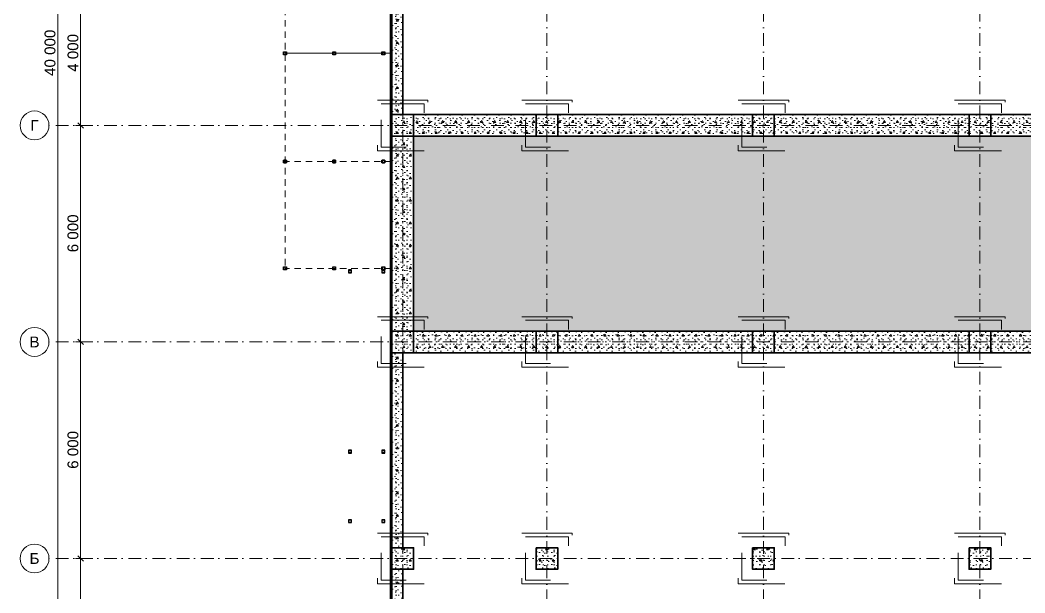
# Model space of a CAD drawing. Header units: millimetres. Extents: x -10605 to 101260, y -15987 to 46355.
# Drawn here: x -10605 to 17248, y 5047 to 20918 of the extents above; entities that cross this region are included whole.
import ezdxf
from ezdxf.enums import TextEntityAlignment as Align

# ---------------------------------------------------------------- set-up
doc = ezdxf.new("R2010")
doc.units = ezdxf.units.MM
doc.header["$MEASUREMENT"] = 0
for name, pattern in [('Dashed', [2903.22, 1451.61, -1451.61]), ('Dot & Dashed', [670.277762, 352.777767, -176.388884, 0, -141.111112]), ('thk_line_type', [315, 180, -135])]:
    doc.linetypes.add(name, pattern=pattern)
for name, color, linetype, lineweight in [('0_Ном._пера__200', 7, 'Continuous', 0), ('Металлический каркас здания_Ном._пера__100', 7, 'Continuous', 9), ('Металлический каркас здания_Ном._пера__91', 255, 'Continuous', 0), ('Металлический каркас здания_Ном._пера__98', 7, 'Continuous', 25), ('Оси_Ном._пера__200', 7, 'Continuous', 0), ('Оси_Ном._пера__97', 7, 'Continuous', 35), ('Оси_Ном._пера__99', 7, 'Continuous', 15), ('Паспорта Зон Archicad_Ном._пера__100', 7, 'Continuous', 9), ('Стены _Ном._пера__200', 7, 'Continuous', 0), ('Стены _Ном._пера__97', 7, 'Continuous', 35), ('Стены _Ном._пера__99', 7, 'Continuous', 15)]:
    doc.layers.add(name, color=color, linetype=linetype, lineweight=lineweight)
for name, color, linetype in [('Зоны', 7, 'Continuous'), ('Металлический каркас здания', 7, 'Continuous'), ('Оси', 7, 'Continuous'), ('Стены', 7, 'Continuous')]:
    doc.layers.add(name, color=color, linetype=linetype)
doc.layers.add('Зоны_Ном._пера__94', color=7, linetype='Continuous', lineweight=5, true_color=0xc29f9f9f)
doc.layers.add('Стены _Ном._пера__2', color=7, linetype='Continuous', lineweight=0, true_color=0xc2747474)
doc.styles.add('РЎР“Р•РќР•Р\xa0РР\xa0_РЎРўРР›Р¬_1', font='arial.ttf')
doc.dimstyles.new('СГЕНЕРИР_СТИЛЬ__2', dxfattribs={"dimtxt": 300, "dimasz": 142.5, "dimexe": 0.18, "dimexo": 0.0625, "dimgap": 0.09, "dimtad": 1, "dimdec": 4, "dimzin": 0, "dimdsep": 46, "dimtxsty": 'РЎР“Р•РќР•Р\xa0РР\xa0_РЎРўРР›Р¬_1', "dimblk": 'ARROWHEAD_6', "dimblk1": 'ARROWHEAD_6', "dimblk2": 'ARROWHEAD_6', "dimcen": 0.09, "dimse1": 1, "dimse2": 1, "dimadec": 0, "dimazin": 0, "dimtfac": 1, "dimtdec": 4, "dimtmove": 0, "dimatfit": 3, "dimfxl": 1, "dimtolj": 1, "dimtzin": 0, "dimarcsym": 0})
pattern_1 = [(0, (0, 0), (0, 623.538), [60, -300]), (0, (180, 311.8), (0, 623.538), [60, -300]), (60, (0, 0), (-540, 311.769), [60, -300]), (60, (360, 0), (-540, 311.769), [60, -300]), (120, (60, 0), (540, 311.769), [60, -300]), (120, (420, 0), (540, 311.769), [60, -300]), (0, (0, 60), (0, 120), [0, -120, 0, -180]), (45, (60, 60), (-84.8528, 84.8528), [0, -90, 0, -150])]

# ---------------------------------------------------------------- blocks, each defined once
blk = doc.blocks.new('Колонна SHS ГК 27')
at = {"layer": 'Металлический каркас здания_Ном._пера__98', "linetype": 'Continuous', "lineweight": 0, "true_color": 0xffffff}
h = blk.add_hatch(dxfattribs=at)
h.set_pattern_fill('Barabбs_tйglakц_бllу', style=0, pattern_type=2)
h.set_pattern_definition([(90, (0, 0), (-60, 0), [])])
h.paths.add_polyline_path([(-40, -40), (40, -40), (40, 40), (-40, 40)])
h.paths.add_polyline_path([(-33.7, -33.7), (-33.7, 33.7), (33.7, 33.7), (33.7, -33.7)], flags=0)
at = {"layer": 'Металлический каркас здания_Ном._пера__98', "color": 7, "linetype": 'Continuous', "lineweight": 25}
for p, q in [((40, 40), (-40, 40)), ((-40, 40), (-40, -40)), ((-33.7, -33.7), (-33.7, 33.7)), ((-33.7, 33.7), (33.7, 33.7)), ((33.7, 33.7), (33.7, -33.7)), ((40, -40), (40, 40)), ((-40, -40), (40, -40)), ((33.7, -33.7), (-33.7, -33.7))]:
    blk.add_line(p, q, dxfattribs=at)
blk = doc.blocks.new('Перекрытие_1', base_point=(-300, 11700))
at = {"layer": '0_Ном._пера__200', "color": 7, "linetype": 'Continuous', "lineweight": 0, "flags": 128}
blk.add_lwpolyline([(-300, 11700), (-300, 18300), (98300, 18300), (98300, 11700), (52300, 11700), (52300, 5700), (45700, 5700), (45700, 11700)], close=True, dxfattribs=at)
blk = doc.blocks.new('Перекрытие_3', base_point=(-700, 12700))
at = {"layer": 'Стены _Ном._пера__200', "color": 7, "linetype": 'Dashed', "lineweight": 0, "flags": 128}
blk.add_lwpolyline([(-700, 12700), (700, 12700), (700, 11300), (-700, 11300)], close=True, dxfattribs=at)
blk = doc.blocks.new('Перекрытие_4', base_point=(-600, 12600))
at = {"layer": 'Стены _Ном._пера__200', "color": 7, "linetype": 'Dashed', "lineweight": 0, "flags": 128}
blk.add_lwpolyline([(-600, 12600), (600, 12600), (600, 11400), (-600, 11400)], close=True, dxfattribs=at)
blk = doc.blocks.new('Перекрытие_5', base_point=(3300, 12700))
at = {"layer": 'Стены _Ном._пера__200', "color": 7, "linetype": 'Dashed', "lineweight": 0, "flags": 128}
blk.add_lwpolyline([(3300, 12700), (4700, 12700), (4700, 11300), (3300, 11300)], close=True, dxfattribs=at)
blk = doc.blocks.new('Перекрытие_6', base_point=(3400, 12600))
at = {"layer": 'Стены _Ном._пера__200', "color": 7, "linetype": 'Dashed', "lineweight": 0, "flags": 128}
blk.add_lwpolyline([(3400, 12600), (4600, 12600), (4600, 11400), (3400, 11400)], close=True, dxfattribs=at)
blk = doc.blocks.new('Перекрытие_35', base_point=(15300, 12700))
at = {"layer": 'Стены _Ном._пера__200', "color": 7, "linetype": 'Dashed', "lineweight": 0, "flags": 128}
blk.add_lwpolyline([(15300, 12700), (16700, 12700), (16700, 11300), (15300, 11300)], close=True, dxfattribs=at)
blk = doc.blocks.new('Перекрытие_36', base_point=(15400, 12600))
at = {"layer": 'Стены _Ном._пера__200', "color": 7, "linetype": 'Dashed', "lineweight": 0, "flags": 128}
blk.add_lwpolyline([(15400, 12600), (16600, 12600), (16600, 11400), (15400, 11400)], close=True, dxfattribs=at)
blk = doc.blocks.new('Перекрытие_37', base_point=(9300, 12700))
at = {"layer": 'Стены _Ном._пера__200', "color": 7, "linetype": 'Dashed', "lineweight": 0, "flags": 128}
blk.add_lwpolyline([(9300, 12700), (10700, 12700), (10700, 11300), (9300, 11300)], close=True, dxfattribs=at)
blk = doc.blocks.new('Перекрытие_38', base_point=(9400, 12600))
at = {"layer": 'Стены _Ном._пера__200', "color": 7, "linetype": 'Dashed', "lineweight": 0, "flags": 128}
blk.add_lwpolyline([(9400, 12600), (10600, 12600), (10600, 11400), (9400, 11400)], close=True, dxfattribs=at)
blk = doc.blocks.new('Перекрытие_39', base_point=(-700, 6700))
at = {"layer": 'Стены _Ном._пера__200', "color": 7, "linetype": 'Dashed', "lineweight": 0, "flags": 128}
blk.add_lwpolyline([(-700, 6700), (700, 6700), (700, 5300), (-700, 5300)], close=True, dxfattribs=at)
blk = doc.blocks.new('Перекрытие_40', base_point=(-600, 6600))
at = {"layer": 'Стены _Ном._пера__200', "color": 7, "linetype": 'Dashed', "lineweight": 0, "flags": 128}
blk.add_lwpolyline([(-600, 6600), (600, 6600), (600, 5400), (-600, 5400)], close=True, dxfattribs=at)
blk = doc.blocks.new('Перекрытие_41', base_point=(3300, 6700))
at = {"layer": 'Стены _Ном._пера__200', "color": 7, "linetype": 'Dashed', "lineweight": 0, "flags": 128}
blk.add_lwpolyline([(3300, 6700), (4700, 6700), (4700, 5300), (3300, 5300)], close=True, dxfattribs=at)
blk = doc.blocks.new('Перекрытие_42', base_point=(3400, 6600))
at = {"layer": 'Стены _Ном._пера__200', "color": 7, "linetype": 'Dashed', "lineweight": 0, "flags": 128}
blk.add_lwpolyline([(3400, 6600), (4600, 6600), (4600, 5400), (3400, 5400)], close=True, dxfattribs=at)
blk = doc.blocks.new('Перекрытие_71', base_point=(15300, 6700))
at = {"layer": 'Стены _Ном._пера__200', "color": 7, "linetype": 'Dashed', "lineweight": 0, "flags": 128}
blk.add_lwpolyline([(15300, 6700), (16700, 6700), (16700, 5300), (15300, 5300)], close=True, dxfattribs=at)
blk = doc.blocks.new('Перекрытие_72', base_point=(15400, 6600))
at = {"layer": 'Стены _Ном._пера__200', "color": 7, "linetype": 'Dashed', "lineweight": 0, "flags": 128}
blk.add_lwpolyline([(15400, 6600), (16600, 6600), (16600, 5400), (15400, 5400)], close=True, dxfattribs=at)
blk = doc.blocks.new('Перекрытие_73', base_point=(9300, 6700))
at = {"layer": 'Стены _Ном._пера__200', "color": 7, "linetype": 'Dashed', "lineweight": 0, "flags": 128}
blk.add_lwpolyline([(9300, 6700), (10700, 6700), (10700, 5300), (9300, 5300)], close=True, dxfattribs=at)
blk = doc.blocks.new('Перекрытие_74', base_point=(9400, 6600))
at = {"layer": 'Стены _Ном._пера__200', "color": 7, "linetype": 'Dashed', "lineweight": 0, "flags": 128}
blk.add_lwpolyline([(9400, 6600), (10600, 6600), (10600, 5400), (9400, 5400)], close=True, dxfattribs=at)
blk = doc.blocks.new('Перекрытие_111', base_point=(-700, 18700))
at = {"layer": 'Стены _Ном._пера__200', "color": 7, "linetype": 'Dashed', "lineweight": 0, "flags": 128}
blk.add_lwpolyline([(-700, 18700), (700, 18700), (700, 17300), (-700, 17300)], close=True, dxfattribs=at)
blk = doc.blocks.new('Перекрытие_112', base_point=(-600, 18600))
at = {"layer": 'Стены _Ном._пера__200', "color": 7, "linetype": 'Dashed', "lineweight": 0, "flags": 128}
blk.add_lwpolyline([(-600, 18600), (600, 18600), (600, 17400), (-600, 17400)], close=True, dxfattribs=at)
blk = doc.blocks.new('Перекрытие_113', base_point=(3300, 18700))
at = {"layer": 'Стены _Ном._пера__200', "color": 7, "linetype": 'Dashed', "lineweight": 0, "flags": 128}
blk.add_lwpolyline([(3300, 18700), (4700, 18700), (4700, 17300), (3300, 17300)], close=True, dxfattribs=at)
blk = doc.blocks.new('Перекрытие_114', base_point=(3400, 18600))
at = {"layer": 'Стены _Ном._пера__200', "color": 7, "linetype": 'Dashed', "lineweight": 0, "flags": 128}
blk.add_lwpolyline([(3400, 18600), (4600, 18600), (4600, 17400), (3400, 17400)], close=True, dxfattribs=at)
blk = doc.blocks.new('Перекрытие_143', base_point=(15300, 18700))
at = {"layer": 'Стены _Ном._пера__200', "color": 7, "linetype": 'Dashed', "lineweight": 0, "flags": 128}
blk.add_lwpolyline([(15300, 18700), (16700, 18700), (16700, 17300), (15300, 17300)], close=True, dxfattribs=at)
blk = doc.blocks.new('Перекрытие_144', base_point=(15400, 18600))
at = {"layer": 'Стены _Ном._пера__200', "color": 7, "linetype": 'Dashed', "lineweight": 0, "flags": 128}
blk.add_lwpolyline([(15400, 18600), (16600, 18600), (16600, 17400), (15400, 17400)], close=True, dxfattribs=at)
blk = doc.blocks.new('Перекрытие_145', base_point=(9300, 18700))
at = {"layer": 'Стены _Ном._пера__200', "color": 7, "linetype": 'Dashed', "lineweight": 0, "flags": 128}
blk.add_lwpolyline([(9300, 18700), (10700, 18700), (10700, 17300), (9300, 17300)], close=True, dxfattribs=at)
blk = doc.blocks.new('Перекрытие_146', base_point=(9400, 18600))
at = {"layer": 'Стены _Ном._пера__200', "color": 7, "linetype": 'Dashed', "lineweight": 0, "flags": 128}
blk.add_lwpolyline([(9400, 18600), (10600, 18600), (10600, 17400), (9400, 17400)], close=True, dxfattribs=at)
blk = doc.blocks.new('Перекрытие_291', base_point=(-300, 11700))
at = {"layer": '0_Ном._пера__200', "color": 7, "linetype": 'Continuous', "lineweight": 0, "flags": 128}
blk.add_lwpolyline([(-300, 11700), (-300, 18300), (98300, 18300), (98300, 11700), (52300, 11700), (52300, 5700), (45700, 5700), (45700, 11700)], close=True, dxfattribs=at)
blk = doc.blocks.new('Стена_4', base_point=(-225, 40225))
at = {"layer": 'Стены', "linetype": 'Continuous', "lineweight": 0, "true_color": 0xffffff}
blk.add_hatch(color=7, dxfattribs=at).paths.add_polyline_path([(-334, 40329), (-334, -328), (-328, -328), (-328, 40329)])
at = {"layer": 'Стены _Ном._пера__200', "color": 7, "linetype": 'Continuous', "lineweight": 0}
blk.add_line((-334, 40329), (-334, -328), dxfattribs=at)
at = {"layer": 'Стены _Ном._пера__200', "color": 7, "linetype": 'Continuous', "lineweight": 0, "flags": 128}
blk.add_lwpolyline([(-328, -328), (-328, 40329)], dxfattribs=at)
at = {"layer": 'Стены _Ном._пера__99', "color": 7, "linetype": 'Continuous', "lineweight": 15}
blk.add_line((-336, 40335), (-336, -334), dxfattribs=at)
at = {"layer": 'Стены _Ном._пера__99', "color": 7, "linetype": 'Continuous', "lineweight": 15, "flags": 128}
blk.add_lwpolyline([(-346, 40337), (-346, -336)], dxfattribs=at)
blk = doc.blocks.new('Стена_5', base_point=(0, 12000))
at = {"layer": 'Стены _Ном._пера__2', "linetype": 'Continuous', "lineweight": 0, "true_color": 0x747474}
h = blk.add_hatch(dxfattribs=at)
h.set_pattern_fill('бетон_строительный__2_', color=8, style=0, pattern_type=2)
h.set_pattern_definition(pattern_1)
h.paths.add_polyline_path([(300, 11700), (3700, 11700), (3700, 12300), (300, 12300)])
h = blk.add_hatch(dxfattribs=at)
h.set_pattern_fill('бетон_строительный__2_', color=8, style=0, pattern_type=2)
h.set_pattern_definition(pattern_1)
h.paths.add_polyline_path([(4300, 12300), (4300, 11700), (9700, 11700), (9700, 12300)])
h = blk.add_hatch(dxfattribs=at)
h.set_pattern_fill('бетон_строительный__2_', color=8, style=0, pattern_type=2)
h.set_pattern_definition(pattern_1)
h.paths.add_polyline_path([(10300, 12300), (10300, 11700), (15700, 11700), (15700, 12300)])
h = blk.add_hatch(dxfattribs=at)
h.set_pattern_fill('бетон_строительный__2_', color=8, style=0, pattern_type=2)
h.set_pattern_definition(pattern_1)
h.paths.add_polyline_path([(21700, 12300), (16300, 12300), (16300, 11700), (21700, 11700)])
at = {"layer": 'Стены _Ном._пера__97', "color": 7, "linetype": 'Continuous', "lineweight": 35, "flags": 128}
for points in [[(3700, 12300), (300, 12300)], [(9700, 12300), (4300, 12300)], [(15700, 12300), (10300, 12300)], [(21700, 12300), (16300, 12300)], [(300, 11700), (3700, 11700)], [(4300, 11700), (9700, 11700)], [(10300, 11700), (15700, 11700)], [(16300, 11700), (21700, 11700)]]:
    blk.add_lwpolyline(points, dxfattribs=at)
blk = doc.blocks.new('Стена_11', base_point=(98000, 18000))
at = {"layer": 'Стены _Ном._пера__2', "linetype": 'Continuous', "lineweight": 0, "true_color": 0x747474}
h = blk.add_hatch(dxfattribs=at)
h.set_pattern_fill('бетон_строительный__2_', color=8, style=0, pattern_type=2)
h.set_pattern_definition(pattern_1)
h.paths.add_polyline_path([(300, 18300), (300, 17700), (3700, 17700), (3700, 18300)])
h = blk.add_hatch(dxfattribs=at)
h.set_pattern_fill('бетон_строительный__2_', color=8, style=0, pattern_type=2)
h.set_pattern_definition(pattern_1)
h.paths.add_polyline_path([(9700, 18300), (4300, 18300), (4300, 17700), (9700, 17700)])
h = blk.add_hatch(dxfattribs=at)
h.set_pattern_fill('бетон_строительный__2_', color=8, style=0, pattern_type=2)
h.set_pattern_definition(pattern_1)
h.paths.add_polyline_path([(10300, 18300), (10300, 17700), (15700, 17700), (15700, 18300)])
h = blk.add_hatch(dxfattribs=at)
h.set_pattern_fill('бетон_строительный__2_', color=8, style=0, pattern_type=2)
h.set_pattern_definition(pattern_1)
h.paths.add_polyline_path([(16300, 18300), (16300, 17700), (21700, 17700), (21700, 18300)])
at = {"layer": 'Стены _Ном._пера__97', "color": 7, "linetype": 'Continuous', "lineweight": 35, "flags": 128}
for points in [[(3700, 18300), (300, 18300)], [(9700, 18300), (4300, 18300)], [(15700, 18300), (10300, 18300)], [(21700, 18300), (16300, 18300)], [(300, 17700), (3700, 17700)], [(4300, 17700), (9700, 17700)], [(10300, 17700), (15700, 17700)], [(16300, 17700), (21700, 17700)]]:
    blk.add_lwpolyline(points, dxfattribs=at)
blk = doc.blocks.new('Стена_12', base_point=(0, 18000))
at = {"layer": 'Стены _Ном._пера__2', "linetype": 'Continuous', "lineweight": 0, "true_color": 0x747474}
h = blk.add_hatch(dxfattribs=at)
h.set_pattern_fill('бетон_строительный__2_', color=8, style=0, pattern_type=2)
h.set_pattern_definition(pattern_1)
h.paths.add_polyline_path([(-300, 17700), (-300, 12300), (300, 12300), (300, 17700)])
at = {"layer": 'Стены _Ном._пера__97', "color": 7, "linetype": 'Continuous', "lineweight": 35, "flags": 128}
for points in [[(-300, 17700), (-300, 12300)], [(300, 12300), (300, 17700)]]:
    blk.add_lwpolyline(points, dxfattribs=at)
blk = doc.blocks.new('Стена_21', base_point=(-300, 11700))
at = {"layer": 'Стены _Ном._пера__2', "linetype": 'Continuous', "lineweight": 0, "true_color": 0x747474}
h = blk.add_hatch(dxfattribs=at)
h.set_pattern_fill('бетон_строительный__2_', color=8, style=0, pattern_type=2)
h.set_pattern_definition(pattern_1)
h.paths.add_polyline_path([(0, 11700), (-300, 11700), (-300, 6300), (0, 6300)])
h = blk.add_hatch(dxfattribs=at)
h.set_pattern_fill('бетон_строительный__2_', color=8, style=0, pattern_type=2)
h.set_pattern_definition(pattern_1)
h.paths.add_polyline_path([(-300, 300), (0, 300), (0, 5700), (-300, 5700)])
at = {"layer": 'Стены _Ном._пера__97', "color": 7, "linetype": 'Continuous', "lineweight": 35, "flags": 128}
for points in [[(-300, 11700), (-300, 6300)], [(0, 6300), (0, 11700)], [(-300, 5700), (-300, 300)], [(0, 300), (0, 5700)]]:
    blk.add_lwpolyline(points, dxfattribs=at)
blk = doc.blocks.new('Стена_28', base_point=(-300, 21700))
at = {"layer": 'Стены _Ном._пера__2', "linetype": 'Continuous', "lineweight": 0, "true_color": 0x747474}
h = blk.add_hatch(dxfattribs=at)
h.set_pattern_fill('бетон_строительный__2_', color=8, style=0, pattern_type=2)
h.set_pattern_definition(pattern_1)
h.paths.add_polyline_path([(-300, 21700), (-300, 18300), (0, 18300), (0, 21700)])
at = {"layer": 'Стены _Ном._пера__97', "color": 7, "linetype": 'Continuous', "lineweight": 35, "flags": 128}
for points in [[(-300, 21700), (-300, 18300)], [(0, 18300), (0, 21700)]]:
    blk.add_lwpolyline(points, dxfattribs=at)
blk = doc.blocks.new('Колонна_1', base_point=(0, 12000))
at = {"layer": 'Стены', "linetype": 'Continuous', "lineweight": 0, "true_color": 0x000000}
h = blk.add_hatch(dxfattribs=at)
h.set_pattern_fill('бетон_строительный__2_', color=18, style=0, pattern_type=2)
h.set_pattern_definition(pattern_1)
h.paths.add_polyline_path([(-300, 12300), (-300, 11700), (300, 11700), (300, 12300)])
at = {"layer": 'Стены _Ном._пера__97', "color": 7, "linetype": 'Continuous', "lineweight": 35, "flags": 128}
blk.add_lwpolyline([(-300, 12300), (-300, 11700), (300, 11700), (300, 12300)], close=True, dxfattribs=at)
blk = doc.blocks.new('Колонна_2', base_point=(4000, 12000))
at = {"layer": 'Стены', "linetype": 'Continuous', "lineweight": 0, "true_color": 0x000000}
h = blk.add_hatch(dxfattribs=at)
h.set_pattern_fill('бетон_строительный__2_', color=18, style=0, pattern_type=2)
h.set_pattern_definition(pattern_1)
h.paths.add_polyline_path([(3700, 12300), (3700, 11700), (4300, 11700), (4300, 12300)])
at = {"layer": 'Стены _Ном._пера__97', "color": 7, "linetype": 'Continuous', "lineweight": 35, "flags": 128}
blk.add_lwpolyline([(3700, 12300), (3700, 11700), (4300, 11700), (4300, 12300)], close=True, dxfattribs=at)
blk = doc.blocks.new('Колонна_17', base_point=(16000, 12000))
at = {"layer": 'Стены', "linetype": 'Continuous', "lineweight": 0, "true_color": 0x000000}
h = blk.add_hatch(dxfattribs=at)
h.set_pattern_fill('бетон_строительный__2_', color=18, style=0, pattern_type=2)
h.set_pattern_definition(pattern_1)
h.paths.add_polyline_path([(15700, 12300), (15700, 11700), (16300, 11700), (16300, 12300)])
at = {"layer": 'Стены _Ном._пера__97', "color": 7, "linetype": 'Continuous', "lineweight": 35, "flags": 128}
blk.add_lwpolyline([(15700, 12300), (15700, 11700), (16300, 11700), (16300, 12300)], close=True, dxfattribs=at)
blk = doc.blocks.new('Колонна_18', base_point=(10000, 12000))
at = {"layer": 'Стены', "linetype": 'Continuous', "lineweight": 0, "true_color": 0x000000}
h = blk.add_hatch(dxfattribs=at)
h.set_pattern_fill('бетон_строительный__2_', color=18, style=0, pattern_type=2)
h.set_pattern_definition(pattern_1)
h.paths.add_polyline_path([(9700, 12300), (9700, 11700), (10300, 11700), (10300, 12300)])
at = {"layer": 'Стены _Ном._пера__97', "color": 7, "linetype": 'Continuous', "lineweight": 35, "flags": 128}
blk.add_lwpolyline([(9700, 12300), (9700, 11700), (10300, 11700), (10300, 12300)], close=True, dxfattribs=at)
blk = doc.blocks.new('Колонна_19', base_point=(0, 6000))
at = {"layer": 'Стены', "linetype": 'Continuous', "lineweight": 0, "true_color": 0x000000}
h = blk.add_hatch(dxfattribs=at)
h.set_pattern_fill('бетон_строительный__2_', color=18, style=0, pattern_type=2)
h.set_pattern_definition(pattern_1)
h.paths.add_polyline_path([(-300, 6300), (-300, 5700), (300, 5700), (300, 6300)])
at = {"layer": 'Стены _Ном._пера__97', "color": 7, "linetype": 'Continuous', "lineweight": 35, "flags": 128}
blk.add_lwpolyline([(-300, 6300), (-300, 5700), (300, 5700), (300, 6300)], close=True, dxfattribs=at)
blk = doc.blocks.new('Колонна_20', base_point=(4000, 6000))
at = {"layer": 'Стены', "linetype": 'Continuous', "lineweight": 0, "true_color": 0x000000}
h = blk.add_hatch(dxfattribs=at)
h.set_pattern_fill('бетон_строительный__2_', color=18, style=0, pattern_type=2)
h.set_pattern_definition(pattern_1)
h.paths.add_polyline_path([(3700, 6300), (3700, 5700), (4300, 5700), (4300, 6300)])
at = {"layer": 'Стены _Ном._пера__97', "color": 7, "linetype": 'Continuous', "lineweight": 35, "flags": 128}
blk.add_lwpolyline([(3700, 6300), (3700, 5700), (4300, 5700), (4300, 6300)], close=True, dxfattribs=at)
blk = doc.blocks.new('Колонна_35', base_point=(16000, 6000))
at = {"layer": 'Стены', "linetype": 'Continuous', "lineweight": 0, "true_color": 0x000000}
h = blk.add_hatch(dxfattribs=at)
h.set_pattern_fill('бетон_строительный__2_', color=18, style=0, pattern_type=2)
h.set_pattern_definition(pattern_1)
h.paths.add_polyline_path([(15700, 6300), (15700, 5700), (16300, 5700), (16300, 6300)])
at = {"layer": 'Стены _Ном._пера__97', "color": 7, "linetype": 'Continuous', "lineweight": 35, "flags": 128}
blk.add_lwpolyline([(15700, 6300), (15700, 5700), (16300, 5700), (16300, 6300)], close=True, dxfattribs=at)
blk = doc.blocks.new('Колонна_36', base_point=(10000, 6000))
at = {"layer": 'Стены', "linetype": 'Continuous', "lineweight": 0, "true_color": 0x000000}
h = blk.add_hatch(dxfattribs=at)
h.set_pattern_fill('бетон_строительный__2_', color=18, style=0, pattern_type=2)
h.set_pattern_definition(pattern_1)
h.paths.add_polyline_path([(9700, 6300), (9700, 5700), (10300, 5700), (10300, 6300)])
at = {"layer": 'Стены _Ном._пера__97', "color": 7, "linetype": 'Continuous', "lineweight": 35, "flags": 128}
blk.add_lwpolyline([(9700, 6300), (9700, 5700), (10300, 5700), (10300, 6300)], close=True, dxfattribs=at)
blk = doc.blocks.new('Колонна_55', base_point=(0, 18000))
at = {"layer": 'Стены', "linetype": 'Continuous', "lineweight": 0, "true_color": 0x000000}
h = blk.add_hatch(dxfattribs=at)
h.set_pattern_fill('бетон_строительный__2_', color=18, style=0, pattern_type=2)
h.set_pattern_definition(pattern_1)
h.paths.add_polyline_path([(-300, 18300), (-300, 17700), (300, 17700), (300, 18300)])
at = {"layer": 'Стены _Ном._пера__97', "color": 7, "linetype": 'Continuous', "lineweight": 35, "flags": 128}
blk.add_lwpolyline([(-300, 18300), (-300, 17700), (300, 17700), (300, 18300)], close=True, dxfattribs=at)
blk = doc.blocks.new('Колонна_56', base_point=(4000, 18000))
at = {"layer": 'Стены', "linetype": 'Continuous', "lineweight": 0, "true_color": 0x000000}
h = blk.add_hatch(dxfattribs=at)
h.set_pattern_fill('бетон_строительный__2_', color=18, style=0, pattern_type=2)
h.set_pattern_definition(pattern_1)
h.paths.add_polyline_path([(3700, 18300), (3700, 17700), (4300, 17700), (4300, 18300)])
at = {"layer": 'Стены _Ном._пера__97', "color": 7, "linetype": 'Continuous', "lineweight": 35, "flags": 128}
blk.add_lwpolyline([(3700, 18300), (3700, 17700), (4300, 17700), (4300, 18300)], close=True, dxfattribs=at)
blk = doc.blocks.new('Колонна_71', base_point=(16000, 18000))
at = {"layer": 'Стены', "linetype": 'Continuous', "lineweight": 0, "true_color": 0x000000}
h = blk.add_hatch(dxfattribs=at)
h.set_pattern_fill('бетон_строительный__2_', color=18, style=0, pattern_type=2)
h.set_pattern_definition(pattern_1)
h.paths.add_polyline_path([(15700, 18300), (15700, 17700), (16300, 17700), (16300, 18300)])
at = {"layer": 'Стены _Ном._пера__97', "color": 7, "linetype": 'Continuous', "lineweight": 35, "flags": 128}
blk.add_lwpolyline([(15700, 18300), (15700, 17700), (16300, 17700), (16300, 18300)], close=True, dxfattribs=at)
blk = doc.blocks.new('Колонна_72', base_point=(10000, 18000))
at = {"layer": 'Стены', "linetype": 'Continuous', "lineweight": 0, "true_color": 0x000000}
h = blk.add_hatch(dxfattribs=at)
h.set_pattern_fill('бетон_строительный__2_', color=18, style=0, pattern_type=2)
h.set_pattern_definition(pattern_1)
h.paths.add_polyline_path([(9700, 18300), (9700, 17700), (10300, 17700), (10300, 18300)])
at = {"layer": 'Стены _Ном._пера__97', "color": 7, "linetype": 'Continuous', "lineweight": 35, "flags": 128}
blk.add_lwpolyline([(9700, 18300), (9700, 17700), (10300, 17700), (10300, 18300)], close=True, dxfattribs=at)
blk = doc.blocks.new('Стандартный Маркер Сетки')
at = {"layer": 'Оси_Ном._пера__200', "color": 7, "linetype": 'Dot & Dashed', "lineweight": 0}
for p in [(0, 0), (107805, 0)]:
    blk.add_line(p, (107805, 0), dxfattribs=at)
blk.add_point((107805, 0), dxfattribs=at)
blk.add_point((107805, 0), dxfattribs=at)
at = {"layer": 'Оси_Ном._пера__99', "color": 7, "linetype": 'Continuous', "lineweight": 15}
blk.add_circle((108205, 0), 400, dxfattribs=at)
at = {"layer": 'Оси_Ном._пера__200', "color": 7, "lineweight": 0, "style": 'РЎР“Р•РќР•Р\xa0РР\xa0_РЎРўРР›Р¬_1'}
blk.add_attdef('AC_MarkerText_1', text='', height=300, dxfattribs=at).set_placement((108205, 150), align=Align.TOP_CENTER)
blk = doc.blocks.new('Балка - Швеллер ПП 27_6')
at = {"layer": 'Металлический каркас здания_Ном._пера__91', "color": 255, "linetype": 'thk_line_type', "lineweight": 0}
blk.add_line((0, 0), (11920, 0), dxfattribs=at)
blk = doc.blocks.new('Балка - Швеллер ПП 27_7')
at = {"layer": 'Металлический каркас здания_Ном._пера__91', "color": 255, "linetype": 'thk_line_type', "lineweight": 0}
blk.add_line((0, 0), (2960, 0), dxfattribs=at)
blk = doc.blocks.new('Балка - Швеллер ПП 27_8')
at = {"layer": 'Металлический каркас здания_Ном._пера__100', "color": 7, "linetype": 'Continuous', "lineweight": 9}
blk.add_line((0, 0), (2960, 0), dxfattribs=at)
blk = doc.blocks.new('*D886')
at = {"layer": 'Оси_Ном._пера__200', "color": 7, "linetype": 'Continuous', "lineweight": 0}
for p, q in [((-9563, 40000), (-9563, 40113)), ((-9422, 40000), (-9703, 40000)), ((-9563, 0), (-9563, 40000)), ((-9422, 0), (-9703, 0)), ((-9563, -112), (-9563, 0))]:
    blk.add_line(p, q, dxfattribs=at)
at = {"layer": 'Оси_Ном._пера__97', "color": 7, "linetype": 'Continuous', "lineweight": 35}
for p, q in [((-9488, 39925), (-9638, 40075)), ((-9638, 75), (-9488, -75))]:
    blk.add_line(p, q, dxfattribs=at)
at = {"layer": 'Оси_Ном._пера__200', "color": 7, "lineweight": 0, "insert": (-9623, 19371), "char_height": 300, "attachment_point": 7, "rotation": 90, "style": 'РЎР“Р•РќР•Р\xa0РР\xa0_РЎРўРР›Р¬_1'}
blk.add_mtext('\\A1;{\\pql;\\fArial|b0|i0|c204|p0;\\W1.000000;40\xa0000}', dxfattribs=at)
blk = doc.blocks.new('ARROWHEAD_6')
at = {"color": 0, "linetype": 'Continuous', "lineweight": 0}
for p, q in [((0, 0), (-1, 0)), ((-0.5, -0.5), (0.5, 0.5))]:
    blk.add_line(p, q, dxfattribs=at)
blk = doc.blocks.new('*D887')
at = {"layer": 'Оси_Ном._пера__200', "color": 7, "linetype": 'Continuous', "lineweight": 0}
for p, q in [((-8927, 6000), (-8927, 12000)), ((-8787, 6000), (-9068, 6000)), ((-8927, 0), (-8927, 6000)), ((-8787, 0), (-9068, 0)), ((-8927, -112), (-8927, 0))]:
    blk.add_line(p, q, dxfattribs=at)
at = {"layer": 'Оси_Ном._пера__97', "color": 7, "linetype": 'Continuous', "lineweight": 35}
for p, q in [((-9002, 6075), (-8852, 5925)), ((-9002, 75), (-8852, -75))]:
    blk.add_line(p, q, dxfattribs=at)
at = {"layer": 'Оси_Ном._пера__200', "color": 7, "lineweight": 0, "insert": (-8987, 2485), "char_height": 300, "attachment_point": 7, "rotation": 90, "style": 'РЎР“Р•РќР•Р\xa0РР\xa0_РЎРўРР›Р¬_1'}
blk.add_mtext('\\A1;{\\pql;\\fArial|b0|i0|c204|p0;\\W1.000000;6\xa0000}', dxfattribs=at)
blk = doc.blocks.new('*D888')
at = {"layer": 'Оси_Ном._пера__200', "color": 7, "linetype": 'Continuous', "lineweight": 0}
for p, q in [((-8787, 12000), (-9068, 12000)), ((-8927, 6000), (-8927, 12000))]:
    blk.add_line(p, q, dxfattribs=at)
at = {"layer": 'Оси_Ном._пера__97', "color": 7, "linetype": 'Continuous', "lineweight": 35}
for p, q in [((-9002, 12075), (-8852, 11925)), ((-9002, 6075), (-8852, 5925))]:
    blk.add_line(p, q, dxfattribs=at)
at = {"layer": 'Оси_Ном._пера__200', "color": 7, "lineweight": 0, "insert": (-8987, 8485), "char_height": 300, "attachment_point": 7, "rotation": 90, "style": 'РЎР“Р•РќР•Р\xa0РР\xa0_РЎРўРР›Р¬_1'}
blk.add_mtext('\\A1;{\\pql;\\fArial|b0|i0|c204|p0;\\W1.000000;6\xa0000}', dxfattribs=at)
blk = doc.blocks.new('*D889')
at = {"layer": 'Оси_Ном._пера__200', "color": 7, "linetype": 'Continuous', "lineweight": 0}
for p, q in [((-8787, 18000), (-9068, 18000)), ((-8927, 12000), (-8927, 18000)), ((-8787, 12000), (-9068, 12000))]:
    blk.add_line(p, q, dxfattribs=at)
at = {"layer": 'Оси_Ном._пера__97', "color": 7, "linetype": 'Continuous', "lineweight": 35}
for p, q in [((-9002, 18075), (-8852, 17925)), ((-9002, 12075), (-8852, 11925))]:
    blk.add_line(p, q, dxfattribs=at)
at = {"layer": 'Оси_Ном._пера__200', "color": 7, "lineweight": 0, "insert": (-8987, 14485), "char_height": 300, "attachment_point": 7, "rotation": 90, "style": 'РЎР“Р•РќР•Р\xa0РР\xa0_РЎРўРР›Р¬_1'}
blk.add_mtext('\\A1;{\\pql;\\fArial|b0|i0|c204|p0;\\W1.000000;6\xa0000}', dxfattribs=at)
blk = doc.blocks.new('*D890')
at = {"layer": 'Оси_Ном._пера__200', "color": 7, "linetype": 'Continuous', "lineweight": 0}
for p, q in [((-8787, 22000), (-9068, 22000)), ((-8927, 18000), (-8927, 22000)), ((-8787, 18000), (-9068, 18000))]:
    blk.add_line(p, q, dxfattribs=at)
at = {"layer": 'Оси_Ном._пера__97', "color": 7, "linetype": 'Continuous', "lineweight": 35}
for p, q in [((-9002, 22075), (-8852, 21925)), ((-9002, 18075), (-8852, 17925))]:
    blk.add_line(p, q, dxfattribs=at)
at = {"layer": 'Оси_Ном._пера__200', "color": 7, "lineweight": 0, "insert": (-8987, 19485), "char_height": 300, "attachment_point": 7, "rotation": 90, "style": 'РЎР“Р•РќР•Р\xa0РР\xa0_РЎРўРР›Р¬_1'}
blk.add_mtext('\\A1;{\\pql;\\fArial|b0|i0|c204|p0;\\W1.000000;4\xa0000}', dxfattribs=at)
blk = doc.blocks.new('Технический коридор_2_1', base_point=(36846, 14365))
at = {"layer": 'Зоны_Ном._пера__94', "linetype": 'Continuous', "lineweight": 0, "true_color": 0x272727}
blk.add_hatch(color=250, dxfattribs=at).paths.add_polyline_path([(51700, 12300), (97700, 12300), (97700, 17700), (300, 17700), (300, 12300), (46300, 12300), (46300, 6300), (51700, 6300)])
at = {"layer": 'Паспорта Зон Archicad_Ном._пера__100', "color": 7, "lineweight": 9, "style": 'РЎР“Р•РќР•Р\xa0РР\xa0_РЎРўРР›Р¬_1'}
for tag, p in [('DUMMY_112', (49264, 14932)), ('ROOM_AREA', (50472, 6800))]:
    blk.add_attdef(tag, text='', height=300, dxfattribs=at).set_placement(p, align=Align.MIDDLE_CENTER)
blk = doc.blocks.new('Стандартный Маркер Сетки_4')
at = {"layer": 'Оси_Ном._пера__200', "color": 7, "linetype": 'Dot & Dashed', "lineweight": 0}
blk.add_line((0, 0), (55187, 0), dxfattribs=at)
at = {"layer": 'Оси_Ном._пера__200', "color": 7, "lineweight": 0, "style": 'РЎР“Р•РќР•Р\xa0РР\xa0_РЎРўРР›Р¬_1'}
blk.add_attdef('AC_MarkerText_1', text='', height=300, rotation=90, dxfattribs=at).set_placement((55368, -69), align=Align.TOP_CENTER)

msp = doc.modelspace()

# ---------------------------------------------------------------- linework, layer by layer
at = {"layer": 'Зоны_Ном._пера__94', "color": 253, "linetype": 'Continuous', "lineweight": 5, "true_color": 0x9f9f9f, "flags": 128}
msp.add_lwpolyline([(51699.75542, 12300.00001), (97699.99998, 12300.00001), (97699.99998, 17699.99998), (299.99988, 17699.99998), (299.99988, 12300.00001), (46300.24444, 12300.00001), (46300.24444, 6300.00001), (51699.75542, 6300.00001)], close=True, dxfattribs=at)

# ---------------------------------------------------------------- block references
at = {"color": 7, "linetype": 'Continuous', "lineweight": 0}
for name in ['Перекрытие_1', 'Перекрытие_291']:
    msp.add_blockref(name, (-300.00013, 11700), dxfattribs=at)
at = {"layer": 'Зоны', "color": 7, "linetype": 'Continuous', "lineweight": 9}
msp.add_blockref('Технический коридор_2_1', (36846.36692, 14364.96413), dxfattribs=at)
at = {"layer": 'Металлический каркас здания', "color": 7, "linetype": 'Continuous', "lineweight": 9, "zscale": 1000, "rotation": 270}
msp.add_blockref('Балка - Швеллер ПП 27_6', (-3259.52743, 25957.5689), dxfattribs=at)
at = {"layer": 'Металлический каркас здания', "color": 7, "linetype": 'Continuous', "lineweight": 9, "xscale": -1, "zscale": 1000}
for p in [(-300, 17000.00006), (-300, 14037.27343)]:
    msp.add_blockref('Балка - Швеллер ПП 27_7', p, dxfattribs=at)
at = {"layer": 'Металлический каркас здания_Ном._пера__100', "color": 7, "linetype": 'Continuous', "lineweight": 9, "xscale": -1, "zscale": 1000}
msp.add_blockref('Балка - Швеллер ПП 27_8', (-300, 20000.00006), dxfattribs=at)
at = {"layer": 'Металлический каркас здания_Ном._пера__98', "color": 7, "linetype": 'Continuous', "lineweight": 25, "xscale": -1, "zscale": 1000, "rotation": 90}
for p in [(-3259.53418, 20000.00006), (-1899.33667, 20000.00006), (-539.13917, 20000.00006), (-3259.53418, 17000.00006), (-1899.33667, 17000.00006), (-539.13917, 17000.00006), (-3259.53418, 14037.26668), (-1899.33667, 14037.26668), (-539.13917, 14037.26668)]:
    msp.add_blockref('Колонна SHS ГК 27', p, dxfattribs=at)
at = {"layer": 'Металлический каркас здания_Ном._пера__98', "color": 7, "linetype": 'Continuous', "lineweight": 25, "zscale": 1000, "rotation": 270}
for p in [(-1459.13917, 13957.26668), (-539.13917, 13957.26668), (-1459.13917, 8959.76668), (-539.13917, 8959.76668), (-1459.13917, 7034.33156), (-539.13917, 7034.33156)]:
    msp.add_blockref('Колонна SHS ГК 27', p, dxfattribs=at)
at = {"layer": 'Оси', "color": 8, "linetype": 'Continuous', "lineweight": 0, "true_color": 0x747474, "zscale": 1000, "rotation": 270}
for p in [(0, 40000.00005), (4000, 40000.00005), (10000, 40000.00005), (16000.00006, 40000.00005)]:
    msp.add_blockref('Стандартный Маркер Сетки_4', p, dxfattribs=at)
at = {"layer": 'Оси', "color": 8, "linetype": 'Continuous', "lineweight": 0, "true_color": 0x747474}
ref = msp.add_blockref('Стандартный Маркер Сетки', (98000.00007, 18000), dxfattribs=dict(at, xscale=-1, zscale=1000))
ref.add_attrib('AC_MarkerText_1', 'Г', dxfattribs={"layer": 'Оси_Ном._пера__200', "color": 7, "lineweight": 0, "height": 300, "style": 'РЎР“Р•РќР•Р\xa0РР\xa0_РЎРўРР›Р¬_1'}).set_placement((-10205.44879, 18149.99998), align=Align.TOP_CENTER)
ref = msp.add_blockref('Стандартный Маркер Сетки', (98000.00007, 12000), dxfattribs=dict(at, xscale=-1, zscale=1000))
ref.add_attrib('AC_MarkerText_1', 'В', dxfattribs={"layer": 'Оси_Ном._пера__200', "color": 7, "lineweight": 0, "height": 300, "style": 'РЎР“Р•РќР•Р\xa0РР\xa0_РЎРўРР›Р¬_1'}).set_placement((-10205.44879, 12149.99998), align=Align.TOP_CENTER)
ref = msp.add_blockref('Стандартный Маркер Сетки', (98000.00007, 6000), dxfattribs=dict(at, xscale=-1, zscale=1000))
ref.add_attrib('AC_MarkerText_1', 'Б', dxfattribs={"layer": 'Оси_Ном._пера__200', "color": 7, "lineweight": 0, "height": 300, "style": 'РЎР“Р•РќР•Р\xa0РР\xa0_РЎРўРР›Р¬_1'}).set_placement((-10205.44879, 6149.99998), align=Align.TOP_CENTER)
at = {"layer": 'Стены', "color": 7, "lineweight": 35}
for name, p in [('Стена_4', (-224.59482, 40225.35464)), ('Стена_28', (-300, 21700.00005)), ('Колонна_55', (0, 18000)), ('Стена_11', (98000.00007, 18000)), ('Колонна_56', (4000, 18000)), ('Колонна_72', (10000, 18000)), ('Колонна_71', (16000, 18000)), ('Стена_12', (0, 18000)), ('Колонна_1', (0, 12000)), ('Стена_5', (0, 12000)), ('Колонна_2', (4000, 12000)), ('Колонна_18', (10000, 12000)), ('Колонна_17', (16000, 12000)), ('Стена_21', (-300, 11700)), ('Колонна_19', (0, 6000)), ('Колонна_20', (4000, 6000)), ('Колонна_36', (10000, 6000)), ('Колонна_35', (16000, 6000))]:
    msp.add_blockref(name, p, dxfattribs=at)
at = {"layer": 'Стены', "color": 7, "linetype": 'Dashed', "lineweight": 0}
for name, p in [('Перекрытие_111', (-700, 18700)), ('Перекрытие_113', (3300, 18700)), ('Перекрытие_145', (9300, 18700)), ('Перекрытие_143', (15300, 18700)), ('Перекрытие_112', (-600, 18600)), ('Перекрытие_114', (3400, 18600)), ('Перекрытие_146', (9400, 18600)), ('Перекрытие_144', (15400, 18600)), ('Перекрытие_3', (-700, 12700)), ('Перекрытие_4', (-600, 12600)), ('Перекрытие_5', (3300, 12700)), ('Перекрытие_6', (3400, 12600)), ('Перекрытие_37', (9300, 12700)), ('Перекрытие_38', (9400, 12600)), ('Перекрытие_35', (15300, 12700)), ('Перекрытие_36', (15400, 12600)), ('Перекрытие_39', (-700, 6700)), ('Перекрытие_41', (3300, 6700)), ('Перекрытие_73', (9300, 6700)), ('Перекрытие_71', (15300, 6700)), ('Перекрытие_40', (-600, 6600)), ('Перекрытие_42', (3400, 6600)), ('Перекрытие_74', (9400, 6600)), ('Перекрытие_72', (15400, 6600))]:
    msp.add_blockref(name, p, dxfattribs=at)

# ---------------------------------------------------------------- dimensions: what is measured, and where the dimension line sits
at = {"layer": 'Оси', "color": 7, "linetype": 'Continuous', "lineweight": 0}
for base, p1, p2, picture, middle in [((-9562.5944304257, 40000.0000478516), (-10205.4487926866, 0), (-10205.4487926866, 40000.0000478516), '*D886', (-9772.5944328098, 19999.5830456314)), ((-8927.2554162537, 22000.0000478516), (-10205.4487926866, 18000), (-10205.4487926866, 22000.0000478516), '*D890', (-9137.2554186379, 19999.8380519524)), ((-8927.25542, 18000), (-10205.44879, 12000), (-10205.44879, 18000), '*D889', (-9137.25542, 14999.83803)), ((-8927.25542, 12000), (-10205.44879, 6000), (-10205.44879, 12000), '*D888', (-9137.25542, 8999.83803)), ((-8927.25542, 6000), (-10205.44879, 0), (-10205.44879, 6000), '*D887', (-9137.25542, 2999.83803))]:
    dim = msp.add_linear_dim(base=base, p1=p1, p2=p2, angle=90, dimstyle='СГЕНЕРИР_СТИЛЬ__2', dxfattribs=at)
    dim.commit()
    dim.dimension.update_dxf_attribs({"geometry": picture, "text_midpoint": middle, "dimtype": 160, "text_rotation": 90})

doc.saveas('drawing.dxf')
